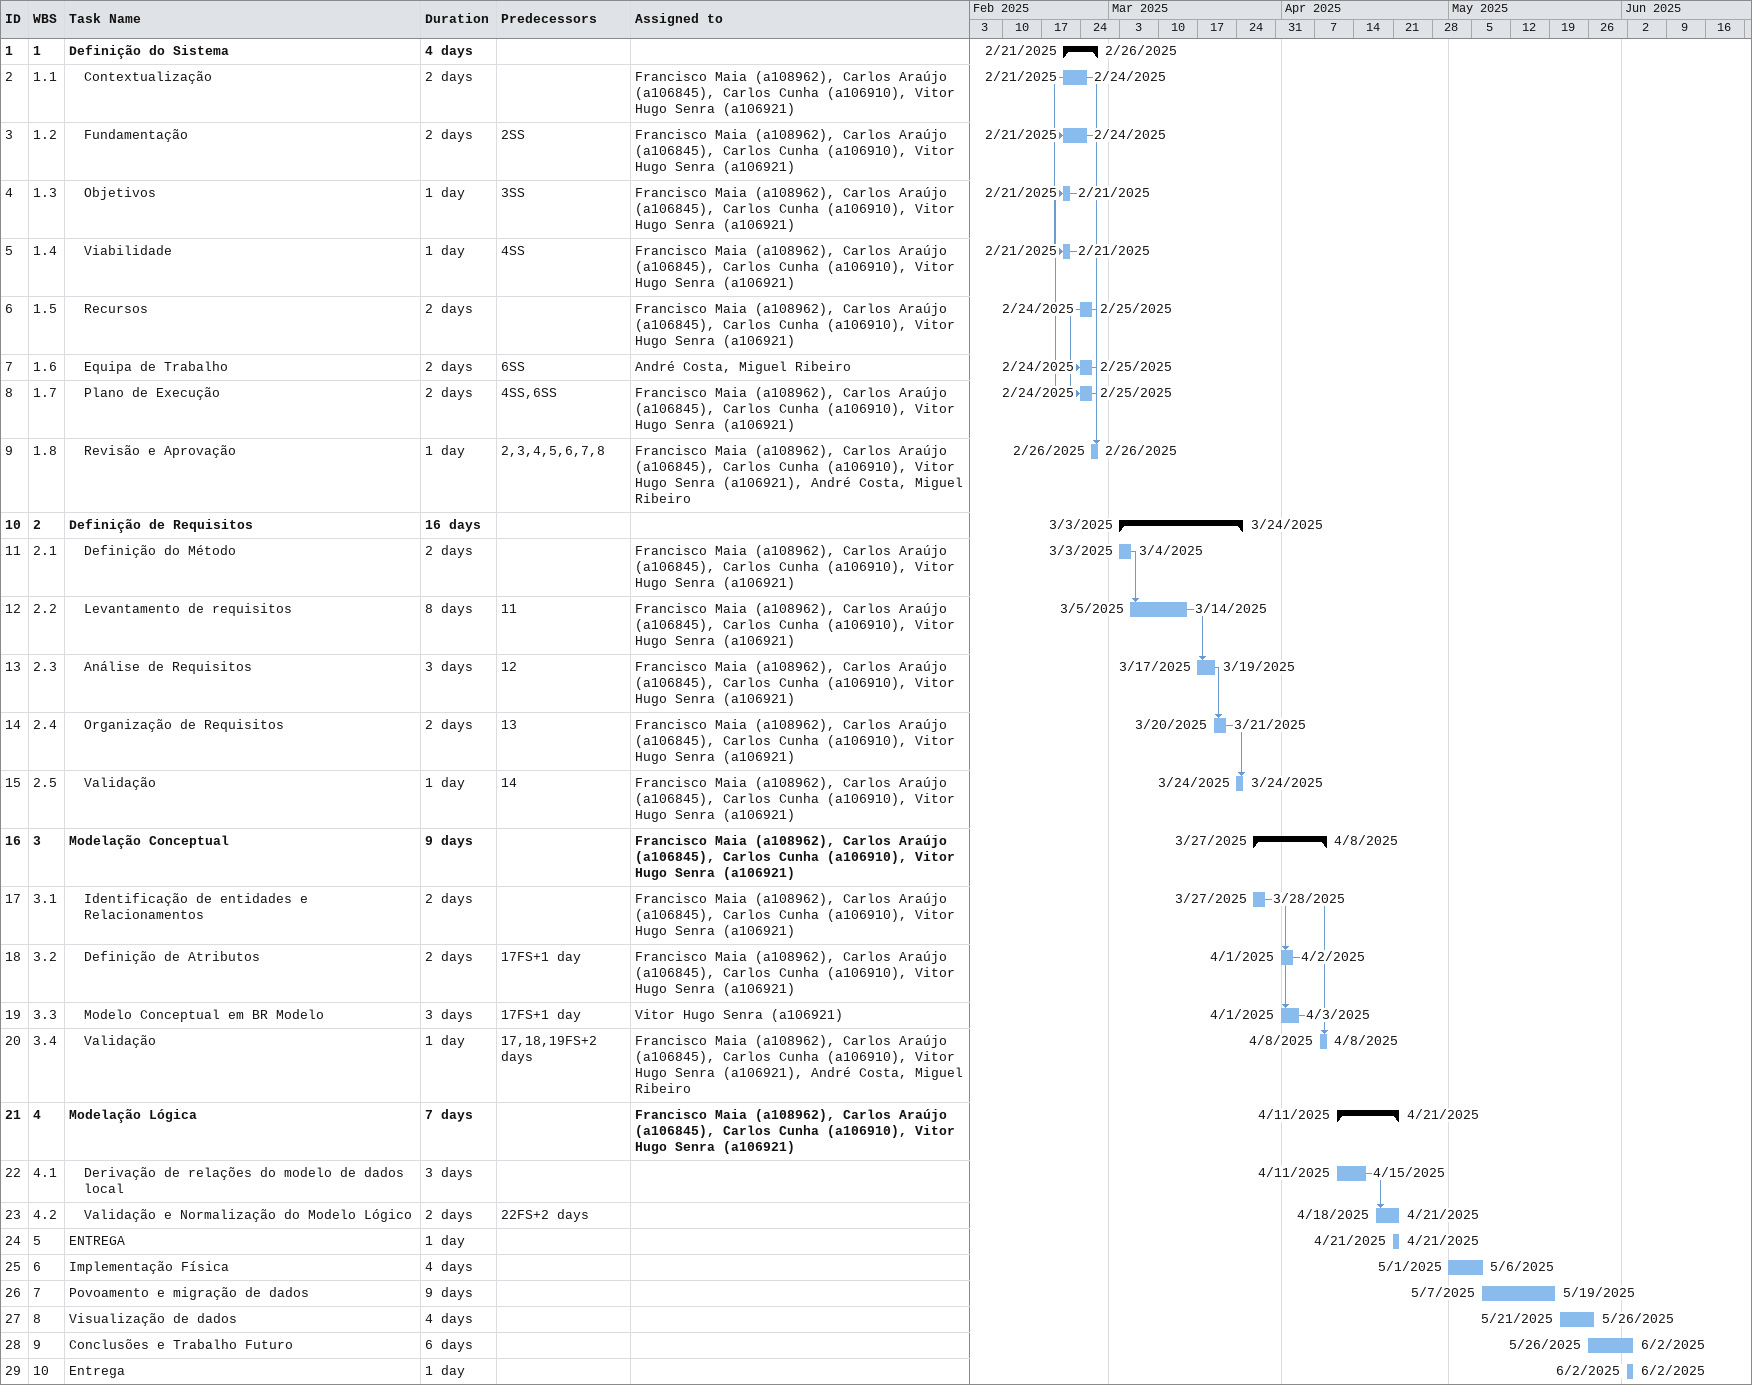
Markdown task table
| ID | WBS | Task | Duration | Start | Finish | Predecessors | Resources |
|---|---|---|---|---|---|---|---|
| 1 | 1 | **Definição do Sistema** | 4d | 2025-02-21 | 2025-02-26 |  |  |
| 2 | 1.1 | Contextualização | 2d | 2025-02-21 | 2025-02-24 |  | Francisco Maia (a108962), Carlos Araújo (a106845), Carlos Cunha (a106910), Vitor Hugo Senra (a106921) |
| 3 | 1.2 | Fundamentação | 2d | 2025-02-21 | 2025-02-24 | 2SS | Francisco Maia (a108962), Carlos Araújo (a106845), Carlos Cunha (a106910), Vitor Hugo Senra (a106921) |
| 4 | 1.3 | Objetivos | 1d | 2025-02-21 | 2025-02-21 | 3SS | Francisco Maia (a108962), Carlos Araújo (a106845), Carlos Cunha (a106910), Vitor Hugo Senra (a106921) |
| 5 | 1.4 | Viabilidade | 1d | 2025-02-21 | 2025-02-21 | 4SS | Francisco Maia (a108962), Carlos Araújo (a106845), Carlos Cunha (a106910), Vitor Hugo Senra (a106921) |
| 6 | 1.5 | Recursos | 2d | 2025-02-24 | 2025-02-25 |  | Francisco Maia (a108962), Carlos Araújo (a106845), Carlos Cunha (a106910), Vitor Hugo Senra (a106921) |
| 7 | 1.6 | Equipa de Trabalho | 2d | 2025-02-24 | 2025-02-25 | 6SS | André Costa, Miguel Ribeiro |
| 8 | 1.7 | Plano de Execução | 2d | 2025-02-24 | 2025-02-25 | 4SS, 6SS | Francisco Maia (a108962), Carlos Araújo (a106845), Carlos Cunha (a106910), Vitor Hugo Senra (a106921) |
| 9 | 1.8 | Revisão e Aprovação | 1d | 2025-02-26 | 2025-02-26 | 2, 3, 4, 5, 6, 7, 8 | Francisco Maia (a108962), Carlos Araújo (a106845), Carlos Cunha (a106910), Vitor Hugo Senra (a106921), André Costa, Miguel Ribeiro |
| 10 | 2 | **Definição de Requisitos** | 16d | 2025-03-03 | 2025-03-24 |  |  |
| 11 | 2.1 | Definição do Método | 2d | 2025-03-03 | 2025-03-04 |  | Francisco Maia (a108962), Carlos Araújo (a106845), Carlos Cunha (a106910), Vitor Hugo Senra (a106921) |
| 12 | 2.2 | Levantamento de requisitos | 8d | 2025-03-05 | 2025-03-14 | 11 | Francisco Maia (a108962), Carlos Araújo (a106845), Carlos Cunha (a106910), Vitor Hugo Senra (a106921) |
| 13 | 2.3 | Análise de Requisitos | 3d | 2025-03-17 | 2025-03-19 | 12 | Francisco Maia (a108962), Carlos Araújo (a106845), Carlos Cunha (a106910), Vitor Hugo Senra (a106921) |
| 14 | 2.4 | Organização de Requisitos | 2d | 2025-03-20 | 2025-03-21 | 13 | Francisco Maia (a108962), Carlos Araújo (a106845), Carlos Cunha (a106910), Vitor Hugo Senra (a106921) |
| 15 | 2.5 | Validação | 1d | 2025-03-24 | 2025-03-24 | 14 | Francisco Maia (a108962), Carlos Araújo (a106845), Carlos Cunha (a106910), Vitor Hugo Senra (a106921) |
| 16 | 3 | **Modelação Conceptual** | 9d | 2025-03-27 | 2025-04-08 |  | Francisco Maia (a108962), Carlos Araújo (a106845), Carlos Cunha (a106910), Vitor Hugo Senra (a106921) |
| 17 | 3.1 | Identificação de entidades e Relacionamentos | 2d | 2025-03-27 | 2025-03-28 |  | Francisco Maia (a108962), Carlos Araújo (a106845), Carlos Cunha (a106910), Vitor Hugo Senra (a106921) |
| 18 | 3.2 | Definição de Atributos | 2d | 2025-04-01 | 2025-04-02 | 17FS+1d | Francisco Maia (a108962), Carlos Araújo (a106845), Carlos Cunha (a106910), Vitor Hugo Senra (a106921) |
| 19 | 3.3 | Modelo Conceptual em BR Modelo | 3d | 2025-04-01 | 2025-04-03 | 17FS+1d | Vitor Hugo Senra (a106921) |
| 20 | 3.4 | Validação | 1d | 2025-04-08 | 2025-04-08 | 17, 18, 19FS+2d | Francisco Maia (a108962), Carlos Araújo (a106845), Carlos Cunha (a106910), Vitor Hugo Senra (a106921), André Costa, Miguel Ribeiro |
| 21 | 4 | **Modelação Lógica** | 7d | 2025-04-11 | 2025-04-21 |  | Francisco Maia (a108962), Carlos Araújo (a106845), Carlos Cunha (a106910), Vitor Hugo Senra (a106921) |
| 22 | 4.1 | Derivação de relações do modelo de dados local | 3d | 2025-04-11 | 2025-04-15 |  |  |
| 23 | 4.2 | Validação e Normalização do Modelo Lógico | 2d | 2025-04-18 | 2025-04-21 | 22FS+2d |  |
| 24 | 5 | ENTREGA | 1d | 2025-04-21 | 2025-04-21 |  |  |
| 25 | 6 | Implementação Física | 4d | 2025-05-01 | 2025-05-06 |  |  |
| 26 | 7 | Povoamento e migração de dados | 9d | 2025-05-07 | 2025-05-19 |  |  |
| 27 | 8 | Visualização de dados | 4d | 2025-05-21 | 2025-05-26 |  |  |
| 28 | 9 | Conclusões e Trabalho Futuro | 6d | 2025-05-26 | 2025-06-02 |  |  |
| 29 | 10 | Entrega | 1d | 2025-06-02 | 2025-06-02 |  |  |
